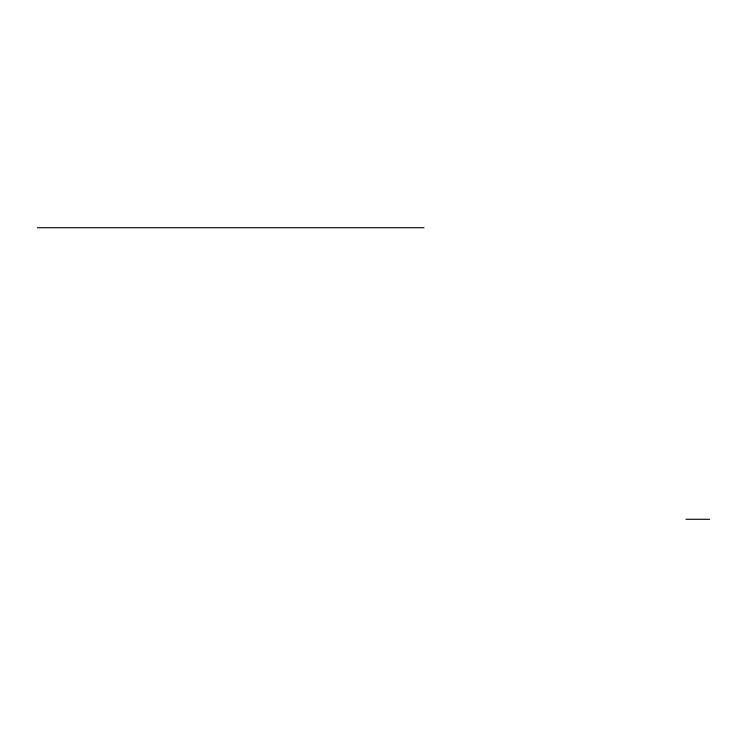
<?xml version="1.0" encoding="UTF-8"?>
<svg xmlns="http://www.w3.org/2000/svg" width="747" height="747" viewBox="0 0 747 747"><rect width="100%" height="100%" fill="white"/><g stroke="black" fill="none" stroke-linecap="round" stroke-linejoin="round"><path stroke-width="1.12" d="M37.35 227.714L423.997 227.714M685.951 519.286L709.65 519.286"/></g></svg>
